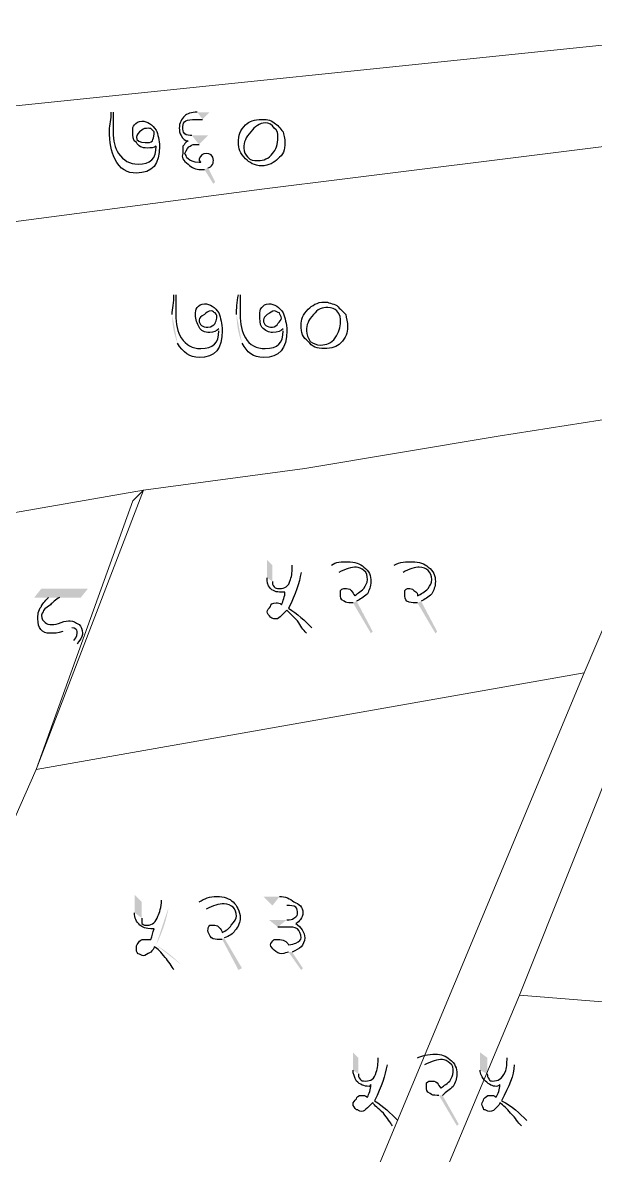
# Model space of a CAD drawing. Header units: metres. Extents: x 345912 to 349030, y 3061206 to 3061792.
# Drawn here: x 346921.53 to 346937.78, y 3061363.21 to 3061395.34 of the extents above; entities that cross this region are included whole.
import ezdxf

# ---------------------------------------------------------------- set-up
doc = ezdxf.new("R2010")
doc.units = ezdxf.units.M
doc.header["$MEASUREMENT"] = 0
doc.layers.add('PDF4_Geometry', color=7, linetype='Continuous')
doc.layers.add('PDF4_Solid Fills', color=7, linetype='Continuous')

msp = doc.modelspace()

# ---------------------------------------------------------------- hatches: boundary and pattern name
at = {"layer": 'PDF4_Solid Fills', "transparency": 33554559}
h = msp.add_hatch(color=256, dxfattribs=at)
h.paths.add_polyline_path([(346924.04788, 3061392.79683), (346924.09868, 3061392.79683)], flags=0)
h.paths.add_polyline_path([(346925.31788, 3061391.83163), (346925.31788, 3061391.83163)], flags=0)
h.paths.add_polyline_path([(346926.63868, 3061392.59363), (346926.84188, 3061392.79683), (346926.48628, 3061392.79683)], flags=0)
h.paths.add_polyline_path([(346926.68948, 3061391.17123), (346926.94348, 3061390.76483), (346926.99428, 3061390.81563), (346926.79108, 3061391.22203)], flags=0)
h.paths.add_polyline_path([(346926.53708, 3061391.88243), (346926.79108, 3061392.13643), (346926.33388, 3061392.13643)], flags=0)
h = msp.add_hatch(color=256, dxfattribs=at)
h.paths.add_polyline_path([(346925.77507, 3061387.05643, 0.09913524), (346925.92747, 3061386.24363)], flags=0)
h.paths.add_polyline_path([(346925.82587, 3061387.61523), (346925.87667, 3061387.61523)], flags=0)
h.paths.add_polyline_path([(346927.09587, 3061386.59923), (346927.09587, 3061386.65003)], flags=0)
h.paths.add_polyline_path([(346927.60387, 3061387.05643, 0.09913524), (346927.75627, 3061386.24363)], flags=0)
h.paths.add_polyline_path([(346927.65467, 3061387.61523), (346927.70547, 3061387.61523)], flags=0)
h.paths.add_polyline_path([(346928.92467, 3061386.59923), (346928.92467, 3061386.65003)], flags=0)
h = msp.add_hatch(color=256, dxfattribs=at)
h.paths.add_polyline_path([(346929.17867, 3061379.94444), (346929.43267, 3061379.74124)], flags=0)
h.paths.add_polyline_path([(346929.73747, 3061378.16644), (346929.58507, 3061378.01404)], flags=0)
h.paths.add_polyline_path([(346928.46747, 3061379.58884), (346928.46747, 3061380.09684), (346928.61987, 3061379.94444), (346928.61987, 3061379.48724)], flags=0)
h.paths.add_polyline_path([(346930.49947, 3061379.74124), (346930.29627, 3061379.94444)], flags=0)
h.paths.add_polyline_path([(346931.00747, 3061378.92844), (346931.46467, 3061378.06484), (346931.41387, 3061378.01404), (346930.90587, 3061378.87764)], flags=0)
h.paths.add_polyline_path([(346932.32827, 3061379.74124), (346932.07427, 3061379.94444)], flags=0)
h.paths.add_polyline_path([(346932.83627, 3061378.92844), (346933.29347, 3061378.06484), (346933.24267, 3061378.01404), (346932.73467, 3061378.87764)], flags=0)
h = msp.add_hatch(color=256, dxfattribs=at)
h.paths.add_polyline_path([(346918.20588, 3061378.97923, 0.09913524), (346918.35828, 3061378.16643)], flags=0)
h.paths.add_polyline_path([(346918.25668, 3061379.48723), (346918.30748, 3061379.48723)], flags=0)
h.paths.add_polyline_path([(346919.52668, 3061378.52203), (346919.52668, 3061378.57283)], flags=0)
h.paths.add_polyline_path([(346920.84748, 3061379.28403), (346921.05068, 3061379.48723), (346920.69508, 3061379.48723)], flags=0)
h.paths.add_polyline_path([(346920.89828, 3061377.91243), (346921.15228, 3061377.45523), (346921.20308, 3061377.50603), (346920.99988, 3061377.91243)], flags=0)
h.paths.add_polyline_path([(346920.74588, 3061378.62363), (346920.94908, 3061378.82683), (346920.54268, 3061378.82683)], flags=0)
h.paths.add_polyline_path([(346922.26988, 3061379.03003), (346921.86348, 3061379.03003), (346922.06668, 3061379.28403), (346923.38748, 3061379.28403), (346923.18428, 3061379.03003), (346922.57468, 3061379.03003)], flags=0)
h.paths.add_polyline_path([(346923.08268, 3061377.70923), (346922.98108, 3061377.81083)], flags=0)
h.paths.add_polyline_path([(346922.67628, 3061378.06483, 0.0320526), (346922.93028, 3061378.16643)], flags=0)
h = msp.add_hatch(color=256, dxfattribs=at)
h.paths.add_polyline_path([(346925.47028, 3061370.44483), (346925.67348, 3061370.24163)], flags=0)
h.paths.add_polyline_path([(346925.31788, 3061369.17483, 0.07569992), (346925.67348, 3061370.24163)], flags=0)
h.paths.add_polyline_path([(346926.02908, 3061368.61603, 0.05915123), (346925.31788, 3061369.17483)], flags=0)
h.paths.add_polyline_path([(346926.02908, 3061368.61603), (346925.82588, 3061368.46363)], flags=0)
h.paths.add_polyline_path([(346924.70828, 3061370.08923), (346924.70828, 3061370.59723), (346924.91148, 3061370.39403), (346924.91148, 3061369.93683)], flags=0)
h.paths.add_polyline_path([(346926.74028, 3061370.19083), (346926.53708, 3061370.39403)], flags=0)
h.paths.add_polyline_path([(346927.24828, 3061369.37803), (346927.75628, 3061368.51443), (346927.65468, 3061368.46363), (346927.19748, 3061369.32723)], flags=0)
h.paths.add_polyline_path([(346928.61988, 3061370.29243), (346928.36588, 3061370.54643), (346928.82308, 3061370.54643)], flags=0)
h.paths.add_polyline_path([(346929.17868, 3061368.97163), (346929.48348, 3061368.51443), (346929.43268, 3061368.46363), (346929.07708, 3061368.97163)], flags=0)
h.paths.add_polyline_path([(346928.77228, 3061369.68283), (346928.51828, 3061369.88603), (346929.02628, 3061369.88603)], flags=0)
h = msp.add_hatch(color=256, dxfattribs=at)
h.paths.add_polyline_path([(346931.61707, 3061365.97444), (346931.87107, 3061365.77124)], flags=0)
h.paths.add_polyline_path([(346932.17587, 3061364.19644), (346932.02347, 3061364.04404)], flags=0)
h.paths.add_polyline_path([(346930.90587, 3061365.61884), (346930.90587, 3061366.12684), (346931.05827, 3061365.97444), (346931.05827, 3061365.51724)], flags=0)
h.paths.add_polyline_path([(346932.93787, 3061365.77124), (346932.73467, 3061365.97444)], flags=0)
h.paths.add_polyline_path([(346933.44587, 3061364.90764), (346933.90307, 3061364.09484), (346933.85227, 3061364.04404), (346933.34427, 3061364.90764)], flags=0)
h.paths.add_polyline_path([(346935.27467, 3061365.97444), (346935.47787, 3061365.77124)], flags=0)
h.paths.add_polyline_path([(346935.83347, 3061364.19644), (346935.68107, 3061364.04404)], flags=0)
h.paths.add_polyline_path([(346934.51267, 3061365.61884), (346934.51267, 3061366.12684), (346934.71587, 3061365.97444), (346934.71587, 3061365.51724)], flags=0)

# ---------------------------------------------------------------- linework, layer by layer
at = {"layer": 'PDF4_Geometry', "lineweight": 9}
for points in [[(346916.12308, 3061392.44124), (346915.81827, 3061395.79403), (346915.51348, 3061398.53724), (346942.03107, 3061400.97564), (346942.64068, 3061395.18444)], [(346916.12308, 3061392.44124), (346915.81827, 3061395.79403), (346915.51348, 3061398.53724), (346942.03107, 3061400.97564), (346942.64068, 3061395.18444)], [(346942.94547, 3061392.44124), (346930.75348, 3061390.91724), (346928.31508, 3061390.61243), (346916.73267, 3061389.08844), (346916.12308, 3061392.44124), (346942.64068, 3061395.18444)], [(346942.94547, 3061392.44124), (346930.75348, 3061390.91724), (346928.31508, 3061390.61243), (346916.73267, 3061389.08844), (346916.12308, 3061392.44124), (346942.64068, 3061395.18444)], [(346943.55508, 3061385.12602), (346940.81188, 3061384.51643), (346935.02068, 3061383.60203), (346929.53427, 3061382.68763), (346924.96228, 3061382.07803), (346917.95188, 3061380.85884), (346917.64707, 3061384.51643), (346905.75987, 3061383.29724), (346905.15028, 3061387.25963), (346905.75987, 3061387.25963), (346908.80788, 3061386.34523), (346911.24628, 3061385.73564), (346913.68468, 3061386.65004), (346916.73267, 3061389.08844), (346928.31508, 3061390.61243), (346930.75348, 3061390.91724), (346942.94547, 3061392.44124)], [(346943.55508, 3061385.12602), (346940.81188, 3061384.51643), (346935.02068, 3061383.60203), (346929.53427, 3061382.68763), (346924.96228, 3061382.07803), (346917.95188, 3061380.85884), (346917.64707, 3061384.51643), (346905.75987, 3061383.29724), (346905.15028, 3061387.25963), (346905.75987, 3061387.25963), (346908.80788, 3061386.34523), (346911.24628, 3061385.73564), (346913.68468, 3061386.65004), (346916.73267, 3061389.08844), (346928.31508, 3061390.61243), (346930.75348, 3061390.91724), (346942.94547, 3061392.44124)], [(346939.28788, 3061381.16363), (346937.45908, 3061376.89643), (346921.91427, 3061374.15322), (346924.96228, 3061382.07803), (346929.53427, 3061382.68763), (346935.02068, 3061383.60203), (346940.81188, 3061384.51643)], [(346939.28788, 3061381.16363), (346937.45908, 3061376.89643), (346921.91427, 3061374.15322), (346924.96228, 3061382.07803), (346929.53427, 3061382.68763), (346935.02068, 3061383.60203), (346940.81188, 3061384.51643)], [(346924.65748, 3061381.77322), (346921.91427, 3061374.15322), (346920.69508, 3061371.41004), (346906.67427, 3061373.84844), (346899.05427, 3061374.45803), (346906.67427, 3061375.06763), (346918.56147, 3061375.98203), (346917.95188, 3061380.85884), (346924.96228, 3061382.07803)], [(346924.65748, 3061381.77322), (346921.91427, 3061374.15322), (346920.69508, 3061371.41004), (346906.67427, 3061373.84844), (346899.05427, 3061374.45803), (346906.67427, 3061375.06763), (346918.56147, 3061375.98203), (346917.95188, 3061380.85884), (346924.96228, 3061382.07803)], [(346938.67827, 3061375.37243), (346935.63028, 3061367.75243), (346931.66788, 3061358.30363), (346931.05827, 3061357.99884), (346929.83908, 3061356.77963), (346927.70547, 3061353.42683), (346931.36308, 3061362.26602), (346937.45908, 3061376.89643), (346939.28788, 3061381.16363), (346940.81188, 3061380.85884)], [(346938.67827, 3061375.37243), (346935.63028, 3061367.75243), (346931.66788, 3061358.30363), (346931.05827, 3061357.99884), (346929.83908, 3061356.77963), (346927.70547, 3061353.42683), (346931.36308, 3061362.26602), (346937.45908, 3061376.89643), (346939.28788, 3061381.16363), (346940.81188, 3061380.85884)], [(346931.36308, 3061362.26602), (346917.64707, 3061360.74203), (346918.56147, 3061364.09483), (346919.78068, 3061367.44763), (346920.69508, 3061371.41004), (346921.91427, 3061374.15322), (346937.45908, 3061376.89643)], [(346931.36308, 3061362.26602), (346917.64707, 3061360.74203), (346918.56147, 3061364.09483), (346919.78068, 3061367.44763), (346920.69508, 3061371.41004), (346921.91427, 3061374.15322), (346937.45908, 3061376.89643)], [(346949.95587, 3061375.06763), (346949.65107, 3061374.15322), (346946.90788, 3061366.83803), (346935.63028, 3061367.75243), (346938.67827, 3061375.37243)], [(346949.95587, 3061375.06763), (346949.65107, 3061374.15322), (346946.90788, 3061366.83803), (346935.63028, 3061367.75243), (346938.67827, 3061375.37243)], [(346946.90788, 3061366.83803), (346945.99348, 3061363.48523), (346945.07908, 3061358.91322), (346942.94547, 3061358.60844), (346942.64068, 3061358.60844), (346942.03107, 3061358.60844), (346941.42147, 3061358.60844), (346941.11669, 3061358.60844), (346937.15427, 3061359.52284), (346934.41107, 3061359.21803), (346931.66788, 3061358.30363), (346935.63028, 3061367.75243)], [(346946.90788, 3061366.83803), (346945.99348, 3061363.48523), (346945.07908, 3061358.91322), (346942.94547, 3061358.60844), (346942.64068, 3061358.60844), (346942.03107, 3061358.60844), (346941.42147, 3061358.60844), (346941.11669, 3061358.60844), (346937.15427, 3061359.52284), (346934.41107, 3061359.21803), (346931.66788, 3061358.30363), (346935.63028, 3061367.75243)]]:
    msp.add_lwpolyline(points, close=True, dxfattribs=at)
at = {"layer": 'PDF4_Geometry', "lineweight": 25}
for points in [[(346923.99708, 3061392.28883), (346923.99708, 3061392.44123), (346924.04788, 3061392.59363), (346924.04788, 3061392.79683)], [(346924.09868, 3061392.79683), (346924.09868, 3061392.74603), (346924.09868, 3061392.64443), (346924.09868, 3061392.54283)], [(346926.13068, 3061392.69523), (346926.02908, 3061392.59363), (346925.97828, 3061392.49203), (346925.97828, 3061392.33963)], [(346926.48628, 3061392.79683), (346926.33388, 3061392.79683), (346926.18148, 3061392.74603), (346926.13068, 3061392.69523)], [(346924.09868, 3061392.54283), (346924.09868, 3061392.39043), (346924.09868, 3061392.28883), (346924.09868, 3061392.23803)], [(346924.65748, 3061392.23803), (346924.65748, 3061392.33963), (346924.65748, 3061392.39043), (346924.70828, 3061392.44123)], [(346924.70828, 3061392.44123), (346924.75908, 3061392.49203), (346924.80988, 3061392.54283), (346924.91148, 3061392.54283)], [(346924.91148, 3061392.54283), (346925.06388, 3061392.54283), (346925.21628, 3061392.44123), (346925.31788, 3061392.28883)], [(346925.11468, 3061392.33963), (346925.01308, 3061392.33963), (346924.96228, 3061392.33963), (346924.91148, 3061392.28883)], [(346925.21628, 3061392.28883), (346925.16548, 3061392.33963), (346925.16548, 3061392.33963), (346925.11468, 3061392.33963)], [(346925.97828, 3061392.33963), (346925.97828, 3061392.28883), (346925.97828, 3061392.18723), (346926.02908, 3061392.13643)], [(346926.07988, 3061392.39043), (346926.07988, 3061392.54283), (346926.18148, 3061392.59363), (346926.43548, 3061392.59363)], [(346926.13068, 3061392.18723), (346926.07988, 3061392.23803), (346926.07988, 3061392.28883), (346926.07988, 3061392.39043)], [(346926.43548, 3061392.59363), (346926.43548, 3061392.59363), (346926.48628, 3061392.59363), (346926.53708, 3061392.59363)], [(346926.53708, 3061392.59363), (346926.58788, 3061392.59363), (346926.63868, 3061392.59363), (346926.63868, 3061392.59363)], [(346927.65468, 3061391.93323), (346927.65468, 3061392.13643), (346927.70548, 3061392.28883), (346927.85788, 3061392.44123)], [(346927.85788, 3061392.44123), (346927.95948, 3061392.54283), (346928.11188, 3061392.59363), (346928.31508, 3061392.59363)], [(346928.41668, 3061392.49203), (346928.26428, 3061392.49203), (346928.11188, 3061392.39043), (346928.01028, 3061392.23803)], [(346928.31508, 3061392.59363), (346928.41668, 3061392.59363), (346928.56908, 3061392.59363), (346928.67068, 3061392.49203)], [(346928.67068, 3061392.33963), (346928.61988, 3061392.44123), (346928.51828, 3061392.49203), (346928.41668, 3061392.49203)], [(346928.67068, 3061392.49203), (346928.77228, 3061392.44123), (346928.82308, 3061392.33963), (346928.92468, 3061392.23803)], [(346928.77228, 3061392.08563), (346928.77228, 3061392.18723), (346928.77228, 3061392.28883), (346928.67068, 3061392.33963)], [(346924.14948, 3061391.47603), (346924.04788, 3061391.67923), (346923.99708, 3061391.93323), (346923.99708, 3061392.28883)], [(346924.09868, 3061392.23803), (346924.09868, 3061391.98403), (346924.14948, 3061391.78083), (346924.25108, 3061391.62843)], [(346924.75908, 3061391.93323), (346924.65748, 3061391.98403), (346924.65748, 3061392.13643), (346924.65748, 3061392.23803)], [(346924.91148, 3061392.28883), (346924.80988, 3061392.23803), (346924.75908, 3061392.13643), (346924.75908, 3061392.08563)], [(346924.75908, 3061392.08563), (346924.75908, 3061391.98403), (346924.86068, 3061391.93323), (346925.01308, 3061391.93323)], [(346925.01308, 3061391.93323), (346925.11468, 3061391.93323), (346925.16548, 3061391.93323), (346925.21628, 3061391.98403)], [(346925.26708, 3061392.18723), (346925.26708, 3061392.23803), (346925.26708, 3061392.23803), (346925.21628, 3061392.28883)], [(346925.21628, 3061391.98403), (346925.21628, 3061392.03483), (346925.26708, 3061392.08563), (346925.26708, 3061392.18723)], [(346925.31788, 3061392.28883), (346925.36868, 3061392.18723), (346925.41948, 3061391.98403), (346925.41948, 3061391.83163)], [(346926.02908, 3061392.13643), (346926.07988, 3061392.03483), (346926.13068, 3061391.98403), (346926.23228, 3061391.98403)], [(346926.23228, 3061391.98403), (346926.13068, 3061391.93323), (346926.13068, 3061391.88243), (346926.07988, 3061391.83163)], [(346926.33388, 3061392.13643), (346926.28308, 3061392.13643), (346926.18148, 3061392.13643), (346926.13068, 3061392.18723)], [(346928.01028, 3061392.23803), (346927.85788, 3061392.08563), (346927.80708, 3061391.93323), (346927.80708, 3061391.78083)], [(346928.61988, 3061391.62843), (346928.72148, 3061391.73003), (346928.77228, 3061391.88243), (346928.77228, 3061392.08563)], [(346928.92468, 3061392.23803), (346928.92468, 3061392.18723), (346928.97548, 3061392.03483), (346928.97548, 3061391.93323)], [(346925.06388, 3061391.78083), (346924.91148, 3061391.78083), (346924.80988, 3061391.83163), (346924.75908, 3061391.93323)], [(346925.41948, 3061391.83163), (346925.41948, 3061391.32363), (346925.21628, 3061391.06963), (346924.75908, 3061391.06963)], [(346924.80988, 3061391.32363), (346925.16548, 3061391.32363), (346925.31788, 3061391.47603), (346925.31788, 3061391.83163)], [(346925.31788, 3061391.83163), (346925.26708, 3061391.78083), (346925.16548, 3061391.78083), (346925.06388, 3061391.78083)], [(346926.07988, 3061391.83163), (346926.07988, 3061391.78083), (346926.07988, 3061391.73003), (346926.07988, 3061391.62843)], [(346926.13068, 3061391.62843), (346926.18148, 3061391.73003), (346926.23228, 3061391.83163), (346926.28308, 3061391.83163)], [(346926.28308, 3061391.83163), (346926.33388, 3061391.88243), (346926.38468, 3061391.88243), (346926.53708, 3061391.88243)], [(346927.85788, 3061391.47603), (346927.70548, 3061391.62843), (346927.65468, 3061391.78083), (346927.65468, 3061391.93323)], [(346927.80708, 3061391.78083), (346927.80708, 3061391.67923), (346927.85788, 3061391.57763), (346927.90868, 3061391.52683)], [(346928.97548, 3061391.93323), (346928.97548, 3061391.73003), (346928.92468, 3061391.57763), (346928.77228, 3061391.47603)], [(346924.75908, 3061391.06963), (346924.50508, 3061391.06963), (346924.30188, 3061391.17123), (346924.14948, 3061391.47603)], [(346924.25108, 3061391.62843), (346924.40348, 3061391.42523), (346924.55588, 3061391.32363), (346924.80988, 3061391.32363)], [(346926.07988, 3061391.62843), (346926.02908, 3061391.52683), (346926.07988, 3061391.42523), (346926.23228, 3061391.32363)], [(346926.18148, 3061391.52683), (346926.18148, 3061391.57763), (346926.13068, 3061391.62843), (346926.13068, 3061391.62843)], [(346926.23228, 3061391.47603), (346926.18148, 3061391.47603), (346926.18148, 3061391.52683), (346926.18148, 3061391.52683)], [(346926.53708, 3061391.37443), (346926.38468, 3061391.37443), (346926.28308, 3061391.42523), (346926.23228, 3061391.47603)], [(346926.74028, 3061391.62843), (346926.63868, 3061391.62843), (346926.58788, 3061391.57763), (346926.53708, 3061391.47603)], [(346926.53708, 3061391.47603), (346926.53708, 3061391.42523), (346926.53708, 3061391.42523), (346926.53708, 3061391.42523)], [(346926.53708, 3061391.42523), (346926.58788, 3061391.37443), (346926.58788, 3061391.37443), (346926.58788, 3061391.37443)], [(346926.58788, 3061391.37443), (346926.58788, 3061391.37443), (346926.53708, 3061391.37443), (346926.53708, 3061391.37443)], [(346926.94348, 3061391.42523), (346926.94348, 3061391.57763), (346926.84188, 3061391.62843), (346926.74028, 3061391.62843)], [(346926.89268, 3061391.27283), (346926.94348, 3061391.32363), (346926.94348, 3061391.37443), (346926.94348, 3061391.42523)], [(346928.31508, 3061391.27283), (346928.11188, 3061391.27283), (346927.95948, 3061391.37443), (346927.85788, 3061391.47603)], [(346927.90868, 3061391.52683), (346928.01028, 3061391.42523), (346928.06108, 3061391.42523), (346928.21348, 3061391.42523)], [(346928.21348, 3061391.42523), (346928.36588, 3061391.42523), (346928.51828, 3061391.47603), (346928.61988, 3061391.62843)], [(346928.77228, 3061391.47603), (346928.67068, 3061391.37443), (346928.51828, 3061391.27283), (346928.31508, 3061391.27283)], [(346926.23228, 3061391.32363), (346926.33388, 3061391.22203), (346926.43548, 3061391.17123), (346926.58788, 3061391.17123)], [(346926.58788, 3061391.17123), (346926.63868, 3061391.17123), (346926.63868, 3061391.17123), (346926.68948, 3061391.17123)], [(346926.79108, 3061391.22203), (346926.84188, 3061391.22203), (346926.89268, 3061391.27283), (346926.89268, 3061391.27283)], [(346925.77507, 3061387.05643), (346925.77507, 3061387.20883), (346925.82587, 3061387.41203), (346925.82587, 3061387.61523)], [(346925.87667, 3061387.61523), (346925.87667, 3061387.51363), (346925.87667, 3061387.46283), (346925.87667, 3061387.31043)], [(346927.60387, 3061387.05643), (346927.60387, 3061387.20883), (346927.60387, 3061387.41203), (346927.65467, 3061387.61523)], [(346927.70547, 3061387.61523), (346927.70547, 3061387.51363), (346927.70547, 3061387.46283), (346927.70547, 3061387.31043)], [(346925.87667, 3061387.31043), (346925.87667, 3061387.20883), (346925.87667, 3061387.10723), (346925.87667, 3061387.05643)], [(346926.43547, 3061387.05643), (346926.43547, 3061387.10723), (346926.43547, 3061387.20883), (346926.48627, 3061387.25963)], [(346926.48627, 3061387.25963), (346926.53707, 3061387.31043), (346926.58787, 3061387.36123), (346926.68947, 3061387.36123)], [(346926.68947, 3061387.36123), (346926.84187, 3061387.36123), (346926.99427, 3061387.25963), (346927.09587, 3061387.10723)], [(346927.70547, 3061387.31043), (346927.70547, 3061387.20883), (346927.70547, 3061387.10723), (346927.70547, 3061387.05643)], [(346928.26427, 3061387.05643), (346928.26427, 3061387.10723), (346928.26427, 3061387.20883), (346928.31507, 3061387.25963)], [(346928.31507, 3061387.25963), (346928.36587, 3061387.31043), (346928.41667, 3061387.36123), (346928.51827, 3061387.36123)], [(346928.51827, 3061387.36123), (346928.67067, 3061387.36123), (346928.82307, 3061387.25963), (346928.92467, 3061387.10723)], [(346929.43267, 3061386.75163), (346929.43267, 3061386.90403), (346929.48347, 3061387.05643), (346929.63587, 3061387.20883)], [(346929.63587, 3061387.20883), (346929.73747, 3061387.31043), (346929.88987, 3061387.41203), (346930.09307, 3061387.41203)], [(346930.19467, 3061387.25963), (346930.04227, 3061387.25963), (346929.88987, 3061387.20883), (346929.78827, 3061387.05643)], [(346930.09307, 3061387.41203), (346930.19467, 3061387.41203), (346930.34707, 3061387.36123), (346930.44867, 3061387.31043)], [(346930.44867, 3061387.15803), (346930.39787, 3061387.20883), (346930.29627, 3061387.25963), (346930.19467, 3061387.25963)], [(346930.44867, 3061387.31043), (346930.55027, 3061387.20883), (346930.60107, 3061387.15803), (346930.70267, 3061387.05643)], [(346925.87667, 3061387.05643), (346925.87667, 3061386.80243), (346925.92747, 3061386.54843), (346926.02907, 3061386.39603)], [(346926.53707, 3061386.70083), (346926.48627, 3061386.80243), (346926.43547, 3061386.90403), (346926.43547, 3061387.05643)], [(346926.68947, 3061387.05643), (346926.58787, 3061387.00563), (346926.53707, 3061386.95483), (346926.53707, 3061386.90403)], [(346926.53707, 3061386.90403), (346926.53707, 3061386.75163), (346926.63867, 3061386.70083), (346926.79107, 3061386.70083)], [(346926.89267, 3061387.15803), (346926.79107, 3061387.15803), (346926.74027, 3061387.10723), (346926.68947, 3061387.05643)], [(346926.99427, 3061387.10723), (346926.94347, 3061387.10723), (346926.94347, 3061387.15803), (346926.89267, 3061387.15803)], [(346927.04507, 3061386.95483), (346927.04507, 3061387.00563), (346927.04507, 3061387.05643), (346926.99427, 3061387.10723)], [(346926.99427, 3061386.80243), (346926.99427, 3061386.85323), (346927.04507, 3061386.90403), (346927.04507, 3061386.95483)], [(346927.09587, 3061387.10723), (346927.14667, 3061386.95483), (346927.19747, 3061386.80243), (346927.19747, 3061386.59923)], [(346927.70547, 3061387.05643), (346927.70547, 3061386.80243), (346927.75627, 3061386.54843), (346927.85787, 3061386.39603)], [(346928.31507, 3061386.70083), (346928.26427, 3061386.80243), (346928.26427, 3061386.90403), (346928.26427, 3061387.05643)], [(346928.46747, 3061387.05643), (346928.41667, 3061387.00563), (346928.36587, 3061386.95483), (346928.36587, 3061386.90403)], [(346928.36587, 3061386.90403), (346928.36587, 3061386.75163), (346928.46747, 3061386.70083), (346928.61987, 3061386.70083)], [(346928.67067, 3061387.15803), (346928.61987, 3061387.15803), (346928.56907, 3061387.10723), (346928.46747, 3061387.05643)], [(346928.82307, 3061387.10723), (346928.77227, 3061387.10723), (346928.72147, 3061387.15803), (346928.67067, 3061387.15803)], [(346928.77227, 3061386.80243), (346928.82307, 3061386.85323), (346928.87387, 3061386.90403), (346928.87387, 3061386.95483)], [(346928.87387, 3061386.95483), (346928.87387, 3061387.00563), (346928.82307, 3061387.05643), (346928.82307, 3061387.10723)], [(346928.92467, 3061387.10723), (346928.97547, 3061386.95483), (346929.02627, 3061386.80243), (346929.02627, 3061386.59923)], [(346929.78827, 3061387.05643), (346929.63587, 3061386.90403), (346929.58507, 3061386.75163), (346929.58507, 3061386.59923)], [(346930.39787, 3061386.39603), (346930.49947, 3061386.54843), (346930.55027, 3061386.70083), (346930.55027, 3061386.85323)], [(346930.55027, 3061386.85323), (346930.55027, 3061386.95483), (346930.55027, 3061387.05643), (346930.44867, 3061387.15803)], [(346930.70267, 3061387.05643), (346930.70267, 3061386.95483), (346930.75347, 3061386.85323), (346930.75347, 3061386.70083)], [(346926.84187, 3061386.54843), (346926.68947, 3061386.54843), (346926.58787, 3061386.59923), (346926.53707, 3061386.70083)], [(346927.19747, 3061386.59923), (346927.19747, 3061386.09123), (346926.99427, 3061385.83723), (346926.53707, 3061385.83723)], [(346926.58787, 3061386.09123), (346926.94347, 3061386.09123), (346927.09587, 3061386.24363), (346927.09587, 3061386.59923)], [(346926.79107, 3061386.70083), (346926.89267, 3061386.70083), (346926.94347, 3061386.75163), (346926.99427, 3061386.80243)], [(346927.09587, 3061386.65003), (346927.04507, 3061386.59923), (346926.94347, 3061386.54843), (346926.84187, 3061386.54843)], [(346928.61987, 3061386.54843), (346928.51827, 3061386.54843), (346928.41667, 3061386.59923), (346928.31507, 3061386.70083)], [(346929.02627, 3061386.59923), (346929.02627, 3061386.09123), (346928.82307, 3061385.83723), (346928.36587, 3061385.83723)], [(346928.41667, 3061386.09123), (346928.77227, 3061386.09123), (346928.92467, 3061386.24363), (346928.92467, 3061386.59923)], [(346928.61987, 3061386.70083), (346928.67067, 3061386.70083), (346928.77227, 3061386.75163), (346928.77227, 3061386.80243)], [(346928.92467, 3061386.65003), (346928.87387, 3061386.59923), (346928.77227, 3061386.54843), (346928.61987, 3061386.54843)], [(346929.63587, 3061386.29443), (346929.48347, 3061386.39603), (346929.43267, 3061386.54843), (346929.43267, 3061386.75163)], [(346929.58507, 3061386.59923), (346929.58507, 3061386.49763), (346929.63587, 3061386.39603), (346929.68667, 3061386.29443)], [(346930.75347, 3061386.70083), (346930.75347, 3061386.54843), (346930.70267, 3061386.39603), (346930.55027, 3061386.24363)], [(346926.53707, 3061385.83723), (346926.28307, 3061385.83723), (346926.07987, 3061385.98963), (346925.92747, 3061386.24363)], [(346926.02907, 3061386.39603), (346926.18147, 3061386.19283), (346926.33387, 3061386.09123), (346926.58787, 3061386.09123)], [(346928.36587, 3061385.83723), (346928.06107, 3061385.83723), (346927.90867, 3061385.98963), (346927.75627, 3061386.24363)], [(346927.85787, 3061386.39603), (346927.95947, 3061386.19283), (346928.16267, 3061386.09123), (346928.41667, 3061386.09123)], [(346930.09307, 3061386.09123), (346929.88987, 3061386.09123), (346929.73747, 3061386.14203), (346929.63587, 3061386.29443)], [(346929.68667, 3061386.29443), (346929.78827, 3061386.24363), (346929.83907, 3061386.19283), (346929.99147, 3061386.19283)], [(346929.99147, 3061386.19283), (346930.14387, 3061386.19283), (346930.29627, 3061386.24363), (346930.39787, 3061386.39603)], [(346930.55027, 3061386.24363), (346930.44867, 3061386.14203), (346930.29627, 3061386.09123), (346930.09307, 3061386.09123)], [(346929.12787, 3061379.53804), (346929.17867, 3061379.63964), (346929.17867, 3061379.79204), (346929.17867, 3061379.94444)], [(346930.29627, 3061379.94444), (346930.39787, 3061380.04604), (346930.60107, 3061380.04604), (346930.75347, 3061380.04604)], [(346931.00747, 3061379.89364), (346930.85507, 3061379.89364), (346930.70267, 3061379.84284), (346930.49947, 3061379.74124)], [(346930.75347, 3061380.04604), (346930.95667, 3061380.04604), (346931.10907, 3061379.99524), (346931.21067, 3061379.89364)], [(346931.21067, 3061379.79204), (346931.15987, 3061379.84284), (346931.05827, 3061379.89364), (346931.00747, 3061379.89364)], [(346931.21067, 3061379.89364), (346931.36307, 3061379.79204), (346931.41387, 3061379.63964), (346931.41387, 3061379.48724)], [(346931.31227, 3061379.53804), (346931.31227, 3061379.63964), (346931.31227, 3061379.74124), (346931.21067, 3061379.79204)], [(346932.07427, 3061379.94444), (346932.22667, 3061380.04604), (346932.42987, 3061380.04604), (346932.58227, 3061380.04604)], [(346932.78547, 3061379.89364), (346932.68387, 3061379.89364), (346932.48067, 3061379.84284), (346932.32827, 3061379.74124)], [(346932.58227, 3061380.04604), (346932.78547, 3061380.04604), (346932.93787, 3061379.99524), (346933.03947, 3061379.89364)], [(346933.03947, 3061379.79204), (346932.98867, 3061379.84284), (346932.88707, 3061379.89364), (346932.78547, 3061379.89364)], [(346933.03947, 3061379.89364), (346933.19187, 3061379.79204), (346933.24267, 3061379.63964), (346933.24267, 3061379.48724)], [(346933.14107, 3061379.53804), (346933.14107, 3061379.63964), (346933.09027, 3061379.74124), (346933.03947, 3061379.79204)], [(346928.56907, 3061379.28404), (346928.46747, 3061379.38564), (346928.46747, 3061379.48724), (346928.46747, 3061379.58884)], [(346928.61987, 3061379.48724), (346928.61987, 3061379.43644), (346928.61987, 3061379.38564), (346928.67067, 3061379.33484)], [(346928.82307, 3061379.28404), (346928.97547, 3061379.28404), (346929.07707, 3061379.33484), (346929.12787, 3061379.53804)], [(346929.43267, 3061379.74124), (346929.38187, 3061379.43644), (346929.28027, 3061379.13164), (346929.07707, 3061378.72524)], [(346931.21067, 3061379.28404), (346931.26147, 3061379.38564), (346931.31227, 3061379.43644), (346931.31227, 3061379.53804)], [(346931.41387, 3061379.48724), (346931.41387, 3061379.33484), (346931.36307, 3061379.23324), (346931.31227, 3061379.13164)], [(346933.03947, 3061379.28404), (346933.09027, 3061379.38564), (346933.14107, 3061379.43644), (346933.14107, 3061379.53804)], [(346933.24267, 3061379.48724), (346933.24267, 3061379.33484), (346933.19187, 3061379.23324), (346933.14107, 3061379.13164)], [(346928.92467, 3061379.18244), (346928.77227, 3061379.18244), (346928.67067, 3061379.18244), (346928.56907, 3061379.28404)], [(346928.67067, 3061379.33484), (346928.72147, 3061379.28404), (346928.72147, 3061379.28404), (346928.82307, 3061379.28404)], [(346928.87387, 3061378.82684), (346928.92467, 3061378.92844), (346928.97547, 3061379.08084), (346928.97547, 3061379.18244)], [(346928.97547, 3061379.18244), (346928.97547, 3061379.18244), (346928.92467, 3061379.18244), (346928.92467, 3061379.18244)], [(346930.55027, 3061379.23324), (346930.60107, 3061379.28404), (346930.65187, 3061379.28404), (346930.65187, 3061379.28404)], [(346930.55027, 3061379.13164), (346930.55027, 3061379.18244), (346930.55027, 3061379.23324), (346930.55027, 3061379.23324)], [(346930.65187, 3061378.92844), (346930.55027, 3061378.97924), (346930.55027, 3061379.03004), (346930.55027, 3061379.13164)], [(346930.65187, 3061379.28404), (346930.75347, 3061379.28404), (346930.80427, 3061379.28404), (346930.85507, 3061379.23324)], [(346930.85507, 3061379.23324), (346930.90587, 3061379.18244), (346930.90587, 3061379.13164), (346930.95667, 3061379.08084)], [(346930.95667, 3061379.08084), (346931.00747, 3061379.13164), (346931.10907, 3061379.18244), (346931.21067, 3061379.28404)], [(346931.31227, 3061379.13164), (346931.21067, 3061379.03004), (346931.10907, 3061378.97924), (346931.00747, 3061378.92844)], [(346932.37907, 3061379.23324), (346932.42987, 3061379.28404), (346932.42987, 3061379.28404), (346932.48067, 3061379.28404)], [(346932.37907, 3061379.13164), (346932.37907, 3061379.18244), (346932.37907, 3061379.23324), (346932.37907, 3061379.23324)], [(346932.42987, 3061378.92844), (346932.37907, 3061378.97924), (346932.37907, 3061379.03004), (346932.37907, 3061379.13164)], [(346932.48067, 3061379.28404), (346932.53147, 3061379.28404), (346932.58227, 3061379.28404), (346932.63307, 3061379.23324)], [(346932.63307, 3061379.23324), (346932.73467, 3061379.18244), (346932.73467, 3061379.13164), (346932.73467, 3061379.08084)], [(346932.73467, 3061379.08084), (346932.83627, 3061379.13164), (346932.93787, 3061379.18244), (346933.03947, 3061379.28404)], [(346933.14107, 3061379.13164), (346933.03947, 3061379.03004), (346932.93787, 3061378.97924), (346932.83627, 3061378.92844)], [(346922.06668, 3061378.77603), (346922.06668, 3061378.82683), (346922.16828, 3061378.92843), (346922.26988, 3061379.03003)], [(346922.32068, 3061378.82683), (346922.16828, 3061378.72523), (346922.11748, 3061378.67443), (346922.11748, 3061378.62363)], [(346922.57468, 3061379.03003), (346922.47308, 3061378.97923), (346922.37148, 3061378.87763), (346922.32068, 3061378.82683)], [(346928.56907, 3061378.77604), (346928.56907, 3061378.82684), (346928.61987, 3061378.87764), (346928.72147, 3061378.87764)], [(346928.72147, 3061378.87764), (346928.77227, 3061378.87764), (346928.82307, 3061378.87764), (346928.87387, 3061378.82684)], [(346930.85507, 3061378.87764), (346930.75347, 3061378.87764), (346930.70267, 3061378.87764), (346930.65187, 3061378.92844)], [(346930.90587, 3061378.87764), (346930.90587, 3061378.87764), (346930.85507, 3061378.87764), (346930.85507, 3061378.87764)], [(346932.68387, 3061378.87764), (346932.58227, 3061378.87764), (346932.53147, 3061378.87764), (346932.42987, 3061378.92844)], [(346932.73467, 3061378.87764), (346932.68387, 3061378.87764), (346932.68387, 3061378.87764), (346932.68387, 3061378.87764)], [(346921.96508, 3061378.42043), (346921.96508, 3061378.52203), (346921.96508, 3061378.67443), (346922.06668, 3061378.77603)], [(346922.11748, 3061378.62363), (346922.06668, 3061378.57283), (346922.06668, 3061378.52203), (346922.06668, 3061378.52203)], [(346922.06668, 3061378.52203), (346922.06668, 3061378.42043), (346922.11748, 3061378.36963), (346922.16828, 3061378.31883)], [(346928.46747, 3061378.62364), (346928.46747, 3061378.67444), (346928.51827, 3061378.72524), (346928.56907, 3061378.77604)], [(346928.56907, 3061378.47124), (346928.51827, 3061378.52204), (346928.46747, 3061378.57284), (346928.46747, 3061378.62364)], [(346928.87387, 3061378.52204), (346928.82307, 3061378.47124), (346928.77227, 3061378.42044), (346928.72147, 3061378.42044)], [(346929.02627, 3061378.67444), (346928.97547, 3061378.62364), (346928.92467, 3061378.57284), (346928.87387, 3061378.52204)], [(346929.33107, 3061378.36964), (346929.17867, 3061378.52204), (346929.07707, 3061378.62364), (346929.02627, 3061378.67444)], [(346929.07707, 3061378.72524), (346929.33107, 3061378.57284), (346929.53427, 3061378.36964), (346929.73747, 3061378.16644)], [(346922.32068, 3061378.01403), (346922.06668, 3061378.01403), (346921.96508, 3061378.16643), (346921.96508, 3061378.42043)], [(346922.16828, 3061378.31883), (346922.21908, 3061378.26803), (346922.26988, 3061378.26803), (346922.37148, 3061378.26803)], [(346922.37148, 3061378.26803), (346922.42228, 3061378.26803), (346922.52388, 3061378.26803), (346922.62548, 3061378.31883)], [(346922.62548, 3061378.31883), (346922.72708, 3061378.36963), (346922.82868, 3061378.36963), (346922.87948, 3061378.36963)], [(346922.87948, 3061378.36963), (346922.98108, 3061378.36963), (346923.03188, 3061378.31883), (346923.13348, 3061378.26803)], [(346923.08268, 3061378.06483), (346923.08268, 3061378.11563), (346923.03188, 3061378.16643), (346922.93028, 3061378.16643)], [(346923.13348, 3061378.26803), (346923.18428, 3061378.21723), (346923.23508, 3061378.11563), (346923.23508, 3061378.01403)], [(346928.72147, 3061378.42044), (346928.61987, 3061378.42044), (346928.56907, 3061378.47124), (346928.56907, 3061378.47124)], [(346929.58507, 3061378.01404), (346929.48347, 3061378.11564), (346929.43267, 3061378.21724), (346929.33107, 3061378.36964)], [(346922.67628, 3061378.06483), (346922.52388, 3061378.01403), (346922.42228, 3061378.01403), (346922.32068, 3061378.01403)], [(346922.98108, 3061377.81083), (346923.08268, 3061377.91243), (346923.08268, 3061378.01403), (346923.08268, 3061378.06483)], [(346923.18428, 3061377.86163), (346923.18428, 3061377.86163), (346923.13348, 3061377.81083), (346923.08268, 3061377.70923)], [(346923.23508, 3061378.01403), (346923.23508, 3061378.01403), (346923.23508, 3061377.96323), (346923.18428, 3061377.86163)], [(346926.53708, 3061370.39403), (346926.68948, 3061370.49563), (346926.84188, 3061370.54643), (346927.04508, 3061370.54643)], [(346927.04508, 3061370.54643), (346927.24828, 3061370.54643), (346927.40068, 3061370.49563), (346927.50228, 3061370.39403)], [(346928.82308, 3061370.54643), (346928.97548, 3061370.54643), (346929.12788, 3061370.49563), (346929.22948, 3061370.39403)], [(346925.36868, 3061369.98763), (346925.41948, 3061370.08923), (346925.47028, 3061370.24163), (346925.47028, 3061370.44483)], [(346927.24828, 3061370.34323), (346927.09588, 3061370.34323), (346926.94348, 3061370.29243), (346926.74028, 3061370.19083)], [(346927.50228, 3061370.24163), (346927.45148, 3061370.29243), (346927.34988, 3061370.34323), (346927.24828, 3061370.34323)], [(346927.50228, 3061370.39403), (346927.60388, 3061370.29243), (346927.70548, 3061370.14003), (346927.70548, 3061369.93683)], [(346927.60388, 3061369.98763), (346927.60388, 3061370.08923), (346927.55308, 3061370.19083), (346927.50228, 3061370.24163)], [(346929.28028, 3061370.24163), (346929.22948, 3061370.29243), (346929.12788, 3061370.29243), (346929.02628, 3061370.29243)], [(346929.22948, 3061370.39403), (346929.38188, 3061370.34323), (346929.48348, 3061370.24163), (346929.48348, 3061370.08923)], [(346929.33108, 3061370.08923), (346929.33108, 3061370.14003), (346929.33108, 3061370.19083), (346929.28028, 3061370.24163)], [(346924.86068, 3061369.73363), (346924.75908, 3061369.83523), (346924.70828, 3061369.93683), (346924.70828, 3061370.08923)], [(346924.91148, 3061369.93683), (346924.91148, 3061369.88603), (346924.91148, 3061369.83523), (346924.91148, 3061369.78443)], [(346925.06388, 3061369.73363), (346925.21628, 3061369.73363), (346925.31788, 3061369.83523), (346925.36868, 3061369.98763)], [(346927.45148, 3061369.73363), (346927.55308, 3061369.83523), (346927.60388, 3061369.93683), (346927.60388, 3061369.98763)], [(346927.70548, 3061369.93683), (346927.70548, 3061369.83523), (346927.65468, 3061369.68283), (346927.55308, 3061369.58123)], [(346929.02628, 3061369.88603), (346929.12788, 3061369.88603), (346929.17868, 3061369.88603), (346929.22948, 3061369.93683)], [(346929.22948, 3061369.93683), (346929.33108, 3061369.98763), (346929.33108, 3061370.03843), (346929.33108, 3061370.08923)], [(346929.48348, 3061370.08923), (346929.48348, 3061369.93683), (346929.38188, 3061369.83523), (346929.28028, 3061369.78443)], [(346925.16548, 3061369.63203), (346925.06388, 3061369.63203), (346924.91148, 3061369.68283), (346924.86068, 3061369.73363)], [(346924.91148, 3061369.78443), (346924.96228, 3061369.73363), (346925.01308, 3061369.73363), (346925.06388, 3061369.73363)], [(346925.16548, 3061369.32723), (346925.21628, 3061369.42883), (346925.21628, 3061369.53043), (346925.26708, 3061369.63203)], [(346925.26708, 3061369.63203), (346925.21628, 3061369.63203), (346925.21628, 3061369.63203), (346925.16548, 3061369.63203)], [(346926.79108, 3061369.58123), (346926.79108, 3061369.63203), (346926.79108, 3061369.68283), (346926.84188, 3061369.73363)], [(346926.89268, 3061369.37803), (346926.84188, 3061369.42883), (346926.79108, 3061369.53043), (346926.79108, 3061369.58123)], [(346926.84188, 3061369.73363), (346926.84188, 3061369.73363), (346926.89268, 3061369.73363), (346926.94348, 3061369.73363)], [(346926.94348, 3061369.73363), (346926.99428, 3061369.73363), (346927.04508, 3061369.73363), (346927.09588, 3061369.68283)], [(346927.09588, 3061369.68283), (346927.14668, 3061369.63203), (346927.19748, 3061369.58123), (346927.19748, 3061369.53043)], [(346927.19748, 3061369.53043), (346927.29908, 3061369.58123), (346927.40068, 3061369.63203), (346927.45148, 3061369.73363)], [(346927.55308, 3061369.58123), (346927.50228, 3061369.47963), (346927.40068, 3061369.42883), (346927.24828, 3061369.37803)], [(346928.92468, 3061369.68283), (346928.87388, 3061369.68283), (346928.82308, 3061369.68283), (346928.77228, 3061369.68283)], [(346929.02628, 3061369.68283), (346928.97548, 3061369.68283), (346928.97548, 3061369.68283), (346928.92468, 3061369.68283)], [(346929.33108, 3061369.63203), (346929.22948, 3061369.68283), (346929.17868, 3061369.68283), (346929.02628, 3061369.68283)], [(346929.28028, 3061369.78443), (346929.43268, 3061369.68283), (346929.53428, 3061369.53043), (346929.53428, 3061369.37803)], [(346929.43268, 3061369.37803), (346929.43268, 3061369.47963), (346929.38188, 3061369.58123), (346929.33108, 3061369.63203)], [(346924.75908, 3061369.07323), (346924.75908, 3061369.12403), (346924.75908, 3061369.17483), (346924.80988, 3061369.22563)], [(346924.80988, 3061369.22563), (346924.86068, 3061369.32723), (346924.91148, 3061369.32723), (346924.96228, 3061369.32723)], [(346924.96228, 3061369.32723), (346925.06388, 3061369.32723), (346925.11468, 3061369.32723), (346925.16548, 3061369.32723)], [(346927.09588, 3061369.32723), (346927.04508, 3061369.32723), (346926.94348, 3061369.32723), (346926.89268, 3061369.37803)], [(346927.19748, 3061369.32723), (346927.14668, 3061369.32723), (346927.14668, 3061369.32723), (346927.09588, 3061369.32723)], [(346928.56908, 3061369.17483), (346928.56908, 3061369.22563), (346928.61988, 3061369.27643), (346928.67068, 3061369.32723)], [(346928.67068, 3061369.02243), (346928.61988, 3061369.07323), (346928.56908, 3061369.12403), (346928.56908, 3061369.17483)], [(346928.67068, 3061369.32723), (346928.67068, 3061369.32723), (346928.72148, 3061369.32723), (346928.77228, 3061369.32723)], [(346928.77228, 3061369.32723), (346928.92468, 3061369.32723), (346929.02628, 3061369.27643), (346929.07708, 3061369.17483)], [(346929.07708, 3061369.17483), (346929.17868, 3061369.17483), (346929.22948, 3061369.22563), (346929.28028, 3061369.22563)], [(346929.28028, 3061369.22563), (346929.38188, 3061369.27643), (346929.43268, 3061369.32723), (346929.43268, 3061369.37803)], [(346929.53428, 3061369.37803), (346929.53428, 3061369.27643), (346929.48348, 3061369.17483), (346929.43268, 3061369.12403)], [(346924.80988, 3061368.92083), (346924.75908, 3061368.97163), (346924.75908, 3061369.02243), (346924.75908, 3061369.07323)], [(346924.96228, 3061368.87003), (346924.91148, 3061368.87003), (346924.86068, 3061368.92083), (346924.80988, 3061368.92083)], [(346925.16548, 3061368.97163), (346925.06388, 3061368.92083), (346925.01308, 3061368.87003), (346924.96228, 3061368.87003)], [(346925.26708, 3061369.12403), (346925.26708, 3061369.07323), (346925.21628, 3061369.02243), (346925.16548, 3061368.97163)], [(346925.57188, 3061368.81923), (346925.47028, 3061368.97163), (346925.36868, 3061369.07323), (346925.26708, 3061369.12403)], [(346928.87388, 3061368.92083), (346928.82308, 3061368.92083), (346928.72148, 3061368.97163), (346928.67068, 3061369.02243)], [(346929.07708, 3061368.97163), (346929.02628, 3061368.97163), (346928.97548, 3061368.92083), (346928.87388, 3061368.92083)], [(346929.43268, 3061369.12403), (346929.38188, 3061369.07323), (346929.28028, 3061369.02243), (346929.17868, 3061368.97163)], [(346925.82588, 3061368.46363), (346925.77508, 3061368.56523), (346925.67348, 3061368.71763), (346925.57188, 3061368.81923)], [(346931.56627, 3061365.56804), (346931.61707, 3061365.66964), (346931.61707, 3061365.82204), (346931.61707, 3061365.97444)], [(346932.73467, 3061365.97444), (346932.83627, 3061366.02524), (346933.03947, 3061366.07604), (346933.24267, 3061366.07604)], [(346933.24267, 3061366.07604), (346933.39507, 3061366.07604), (346933.54747, 3061366.02524), (346933.64907, 3061365.92364)], [(346935.22387, 3061365.56804), (346935.27467, 3061365.66964), (346935.27467, 3061365.82204), (346935.27467, 3061365.97444)], [(346931.87107, 3061365.77124), (346931.82027, 3061365.46644), (346931.71867, 3061365.16164), (346931.51547, 3061364.75524)], [(346933.44587, 3061365.92364), (346933.29347, 3061365.92364), (346933.14107, 3061365.87284), (346932.93787, 3061365.77124)], [(346933.64907, 3061365.82204), (346933.59827, 3061365.87284), (346933.49667, 3061365.92364), (346933.44587, 3061365.92364)], [(346933.64907, 3061365.92364), (346933.80147, 3061365.82204), (346933.85227, 3061365.66964), (346933.85227, 3061365.51724)], [(346933.75067, 3061365.56804), (346933.75067, 3061365.66964), (346933.75067, 3061365.77124), (346933.64907, 3061365.82204)], [(346935.47787, 3061365.77124), (346935.47787, 3061365.46644), (346935.32547, 3061365.16164), (346935.12227, 3061364.75524)], [(346931.00747, 3061365.31404), (346930.95667, 3061365.41564), (346930.90587, 3061365.51724), (346930.90587, 3061365.61884)], [(346931.36307, 3061365.16164), (346931.21067, 3061365.16164), (346931.10907, 3061365.21244), (346931.00747, 3061365.31404)], [(346931.05827, 3061365.51724), (346931.05827, 3061365.46644), (346931.05827, 3061365.41564), (346931.10907, 3061365.36484)], [(346931.10907, 3061365.36484), (346931.15987, 3061365.31404), (346931.15987, 3061365.31404), (346931.26147, 3061365.31404)], [(346931.26147, 3061365.31404), (346931.41387, 3061365.31404), (346931.51547, 3061365.36484), (346931.56627, 3061365.56804)], [(346932.98867, 3061365.26324), (346933.03947, 3061365.31404), (346933.09027, 3061365.31404), (346933.09027, 3061365.31404)], [(346933.09027, 3061365.31404), (346933.19187, 3061365.31404), (346933.24267, 3061365.31404), (346933.29347, 3061365.26324)], [(346933.39507, 3061365.11084), (346933.44587, 3061365.16164), (346933.54747, 3061365.21244), (346933.64907, 3061365.31404)], [(346933.64907, 3061365.31404), (346933.69987, 3061365.41564), (346933.75067, 3061365.46644), (346933.75067, 3061365.56804)], [(346933.85227, 3061365.51724), (346933.85227, 3061365.36484), (346933.80147, 3061365.26324), (346933.75067, 3061365.16164)], [(346934.66507, 3061365.31404), (346934.56347, 3061365.41564), (346934.51267, 3061365.51724), (346934.51267, 3061365.61884)], [(346934.96987, 3061365.16164), (346934.86827, 3061365.16164), (346934.76667, 3061365.21244), (346934.66507, 3061365.31404)], [(346934.71587, 3061365.51724), (346934.71587, 3061365.46644), (346934.71587, 3061365.41564), (346934.76667, 3061365.36484)], [(346934.76667, 3061365.36484), (346934.76667, 3061365.31404), (346934.81747, 3061365.31404), (346934.86827, 3061365.31404)], [(346934.86827, 3061365.31404), (346935.02067, 3061365.31404), (346935.12227, 3061365.36484), (346935.22387, 3061365.56804)], [(346931.31227, 3061364.85684), (346931.36307, 3061364.95844), (346931.41387, 3061365.06004), (346931.41387, 3061365.21244)], [(346931.41387, 3061365.21244), (346931.41387, 3061365.21244), (346931.36307, 3061365.16164), (346931.36307, 3061365.16164)], [(346932.98867, 3061365.16164), (346932.98867, 3061365.21244), (346932.98867, 3061365.26324), (346932.98867, 3061365.26324)], [(346933.09027, 3061364.95844), (346932.98867, 3061365.00924), (346932.98867, 3061365.06004), (346932.98867, 3061365.16164)], [(346933.29347, 3061365.26324), (346933.34427, 3061365.21244), (346933.34427, 3061365.16164), (346933.39507, 3061365.11084)], [(346933.75067, 3061365.16164), (346933.64907, 3061365.06004), (346933.54747, 3061365.00924), (346933.44587, 3061364.90764)], [(346934.96987, 3061364.85684), (346935.02067, 3061364.95844), (346935.07147, 3061365.06004), (346935.07147, 3061365.21244)], [(346935.07147, 3061365.21244), (346935.07147, 3061365.21244), (346935.02067, 3061365.16164), (346934.96987, 3061365.16164)], [(346930.90587, 3061364.65364), (346930.90587, 3061364.70444), (346930.95667, 3061364.75524), (346931.00747, 3061364.80604)], [(346931.00747, 3061364.80604), (346931.00747, 3061364.85684), (346931.05827, 3061364.90764), (346931.15987, 3061364.90764)], [(346931.15987, 3061364.90764), (346931.21067, 3061364.90764), (346931.26147, 3061364.90764), (346931.31227, 3061364.85684)], [(346931.46467, 3061364.70444), (346931.41387, 3061364.65364), (346931.36307, 3061364.60284), (346931.31227, 3061364.55204)], [(346931.76947, 3061364.39964), (346931.61707, 3061364.55204), (346931.51547, 3061364.60284), (346931.46467, 3061364.70444)], [(346931.51547, 3061364.75524), (346931.76947, 3061364.60284), (346931.97267, 3061364.39964), (346932.17587, 3061364.19644)], [(346933.29347, 3061364.90764), (346933.19187, 3061364.90764), (346933.14107, 3061364.90764), (346933.09027, 3061364.95844)], [(346933.34427, 3061364.90764), (346933.34427, 3061364.90764), (346933.29347, 3061364.90764), (346933.29347, 3061364.90764)], [(346934.56347, 3061364.65364), (346934.56347, 3061364.70444), (346934.61427, 3061364.75524), (346934.61427, 3061364.80604)], [(346934.61427, 3061364.80604), (346934.66507, 3061364.85684), (346934.71587, 3061364.90764), (346934.76667, 3061364.90764)], [(346934.76667, 3061364.90764), (346934.86827, 3061364.90764), (346934.91907, 3061364.90764), (346934.96987, 3061364.85684)], [(346935.07147, 3061364.70444), (346935.07147, 3061364.65364), (346935.02067, 3061364.60284), (346934.96987, 3061364.55204)], [(346935.37627, 3061364.39964), (346935.27467, 3061364.55204), (346935.17307, 3061364.60284), (346935.07147, 3061364.70444)], [(346935.12227, 3061364.75524), (346935.42707, 3061364.60284), (346935.63027, 3061364.39964), (346935.83347, 3061364.19644)], [(346931.00747, 3061364.50124), (346930.95667, 3061364.55204), (346930.90587, 3061364.60284), (346930.90587, 3061364.65364)], [(346931.15987, 3061364.45044), (346931.05827, 3061364.45044), (346931.05827, 3061364.50124), (346931.00747, 3061364.50124)], [(346931.31227, 3061364.55204), (346931.26147, 3061364.50124), (346931.21067, 3061364.45044), (346931.15987, 3061364.45044)], [(346932.02347, 3061364.04404), (346931.97267, 3061364.14564), (346931.87107, 3061364.24724), (346931.76947, 3061364.39964)], [(346934.61427, 3061364.50124), (346934.61427, 3061364.55204), (346934.56347, 3061364.60284), (346934.56347, 3061364.65364)], [(346934.76667, 3061364.45044), (346934.71587, 3061364.45044), (346934.66507, 3061364.50124), (346934.61427, 3061364.50124)], [(346934.96987, 3061364.55204), (346934.91907, 3061364.50124), (346934.86827, 3061364.45044), (346934.76667, 3061364.45044)], [(346935.68107, 3061364.04404), (346935.57947, 3061364.14564), (346935.52867, 3061364.24724), (346935.37627, 3061364.39964)]]:
    msp.add_open_spline(points, degree=3, dxfattribs=at)

doc.saveas('drawing.dxf')
